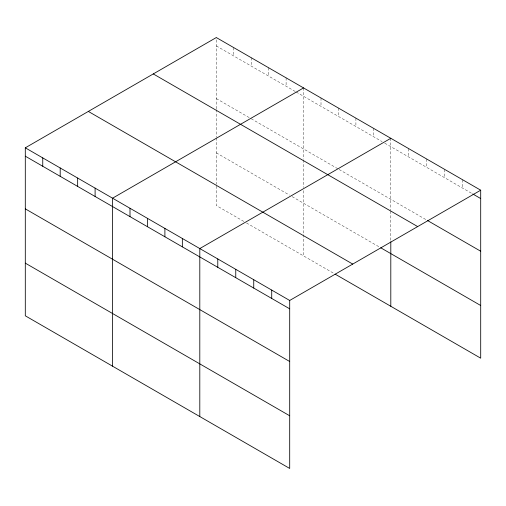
<?xml version="1.0" encoding="UTF-8"?>
<svg xmlns="http://www.w3.org/2000/svg" width="506" height="506" viewBox="0 0 506 506"><rect width="100%" height="100%" fill="white"/><g stroke="black" fill="none" stroke-linecap="round" stroke-linejoin="round"><path stroke-width="0.38" stroke-dasharray="2.53 1.9" d="M216.302 108.809L216.302 37.545M216.302 45.907L295.498 91.63M296.174 92.016L382.081 141.617M384.762 143.166L472.041 193.558M216.302 98.581L250.533 118.347M251.204 118.733L338.457 169.105M339.128 169.491L426.76 220.091M216.302 152.856L289.457 195.095M292.145 196.644L380.069 247.402M243.822 221.419L216.302 205.531L216.302 185.088M246.504 222.969L333.758 273.341M462.718 179.813L462.718 188.175M444.742 169.434L444.742 177.796M426.76 159.048L426.76 167.416M408.785 148.669L408.785 157.037M390.803 138.29L390.803 210.344M390.803 211.129L390.803 241.02M373.352 128.214L373.352 136.582M355.908 118.145L355.908 126.506M338.457 108.069L338.457 116.431M321.006 97.993L321.006 106.355M303.556 87.917L303.556 159.181M303.556 159.972L303.556 187.498M303.556 190.648L303.556 233.892M303.556 234.676L303.556 255.91M286.105 77.842L286.105 86.203M268.654 67.766L268.654 76.128M251.204 57.697L251.204 66.058M233.753 47.621L233.753 55.983M216.302 109.593L216.302 137.126M216.302 137.91L216.302 184.304"/><path stroke-width="0.76" d="M289.698 361.505L289.698 300.469L25.3 147.822L25.3 315.807L289.698 468.455L289.698 361.505L25.3 208.858M335.098 274.119L480.7 358.178L480.7 190.193L216.302 37.545L25.3 147.822M303.556 87.917L112.553 198.194L112.553 366.18M390.803 138.29L199.8 248.566L199.8 416.558M289.698 300.469L480.7 190.193M472.712 193.943L480.7 198.554M427.431 220.477L480.7 251.229M153.274 73.933L417.671 226.58M380.74 247.795L480.7 305.504M88.329 111.428L352.726 264.075M25.3 156.183L289.698 308.831M25.3 263.133L289.698 415.78M390.803 241.805L390.803 306.282M271.716 290.09L271.716 298.451M253.74 279.704L253.74 288.072M235.758 269.325L235.758 277.686M217.782 258.945L217.782 267.307M182.35 238.49L182.35 246.852M164.899 228.415L164.899 236.783M147.448 218.345L147.448 226.707M129.998 208.27L129.998 216.631M95.103 188.118L95.103 196.48M77.652 178.042L77.652 186.404M60.201 167.967L60.201 176.328M42.751 157.891L42.751 166.259"/></g></svg>
